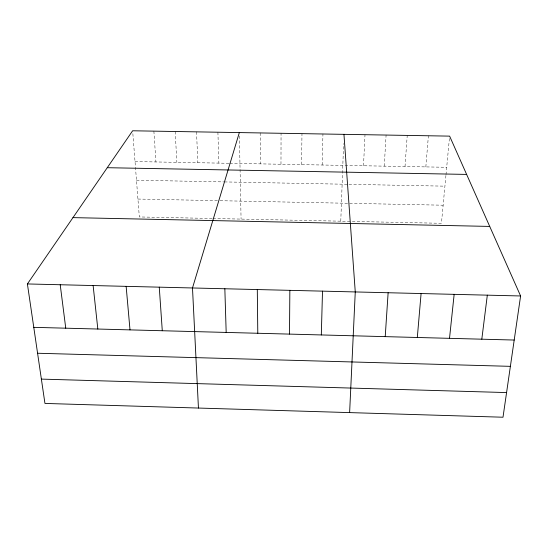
<?xml version="1.0" encoding="UTF-8"?>
<svg xmlns="http://www.w3.org/2000/svg" width="548" height="548" viewBox="0 0 548 548"><rect width="100%" height="100%" fill="white"/><g stroke="black" fill="none" stroke-linecap="round" stroke-linejoin="round"><path stroke-width="0.41" stroke-dasharray="2.74 2.06" d="M280.98 164.249L281.056 133.287M301.551 164.626L301.982 133.637M322.162 165.003L322.95 133.993M340.774 221.186L343.617 143.576M363.509 165.763L365.002 134.698M384.244 166.147L386.093 135.055M405.02 166.53L407.226 135.418M425.837 166.907L428.406 135.774M445.921 175.497L441.428 223.296L351.631 221.413M445.997 174.675L449.545 136.973M135.027 161.571L229.002 163.297M229.845 163.311L446.695 167.291M136.473 180.224L223.646 181.902M224.481 181.922L348.103 184.299M348.953 184.32L444.921 186.162M137.938 199.054L217.604 200.657M220.077 200.705L443.127 205.205M212.145 218.481L139.329 216.946L132.698 131.609M213.001 218.501L350.795 221.392M153.885 131.136L155.927 161.955M175.182 131.499L176.874 162.338M196.52 131.856L197.855 162.722M217.905 132.219L218.885 163.112M239.401 135.925L241.072 219.09M260.177 132.931L260.444 163.873"/><path stroke-width="0.82" d="M289.502 334.109L289.851 290.344M321.313 334.944L322.512 291.139M349.624 412.603L355.268 291.94L343.952 134.349M385.217 336.636L388.128 292.742M417.316 337.486L421.09 293.543M449.511 338.342L454.155 294.345M481.808 339.191L487.323 295.153M520.6 295.968L503.002 417.22L44.95 403.431L27.4 283.946L132.63 130.78L449.627 136.13L520.6 295.968L27.4 283.946M239.339 132.582L192.492 287.974L198.445 408.055M107.264 167.702L466.622 174.415M72.966 217.625L489.72 226.42M33.77 327.341L514.202 340.048M37.579 353.248L510.387 366.345M41.374 379.106L506.578 392.574M60.212 284.748L65.753 328.19M93.126 285.549L97.825 329.033M126.143 286.357L130.006 329.889M159.263 287.159L162.283 330.739M224.844 288.762L226.18 332.431M257.3 289.55L257.793 333.266"/></g></svg>
